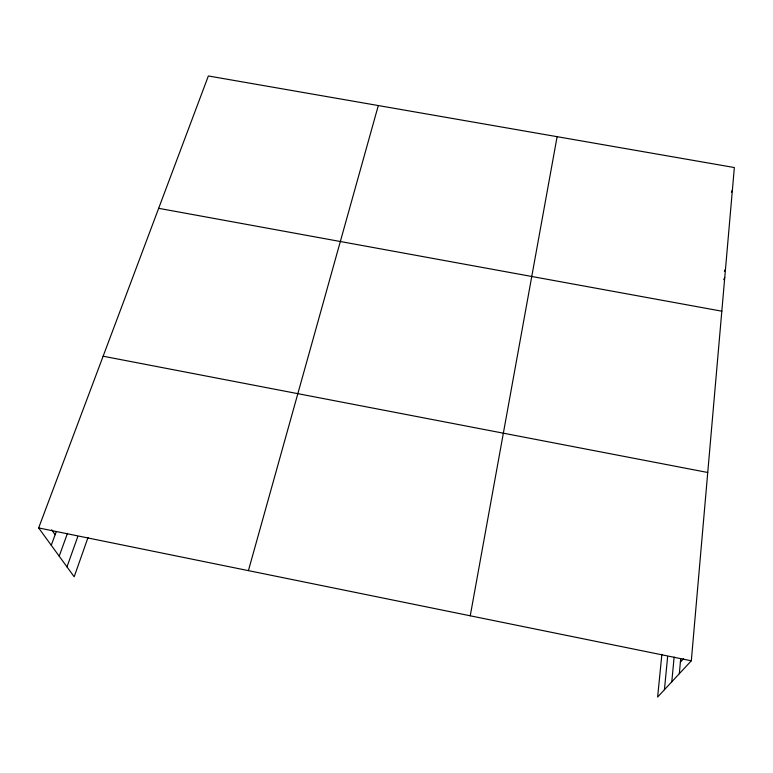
<?xml version="1.0" encoding="UTF-8"?>
<svg xmlns="http://www.w3.org/2000/svg" width="773" height="773" viewBox="0 0 773 773"><rect width="100%" height="100%" fill="white"/><g stroke="black" fill="none" stroke-linecap="round" stroke-linejoin="round"><path stroke-width="1.16" d="M661.881 654.316L657.63 697.033L691.313 660.799L734.35 167.538L208.362 75.967L38.65 527.93L74.179 576.784L88.016 537.515M679.322 673.698L680.694 658.712M671.795 681.796L674.133 657.079M664.432 689.719L667.621 656.857M470.245 615.791L557.111 136.686M248.413 570.638L378.306 105.553M66.971 566.88L77.735 536.742M59.192 556.183L67.464 533.341M51.26 545.274L56.284 531.602M731.422 192.284L732.379 190.09M724.456 271.352L725.48 269.207M723.731 279.594L724.755 277.468M680.375 662.152L683.574 658.606M158.658 208.323L721.818 311.19M103.128 356.218L707.739 472.487M38.65 527.93L691.313 660.799M51.685 529.824L55.134 534.732"/></g></svg>
